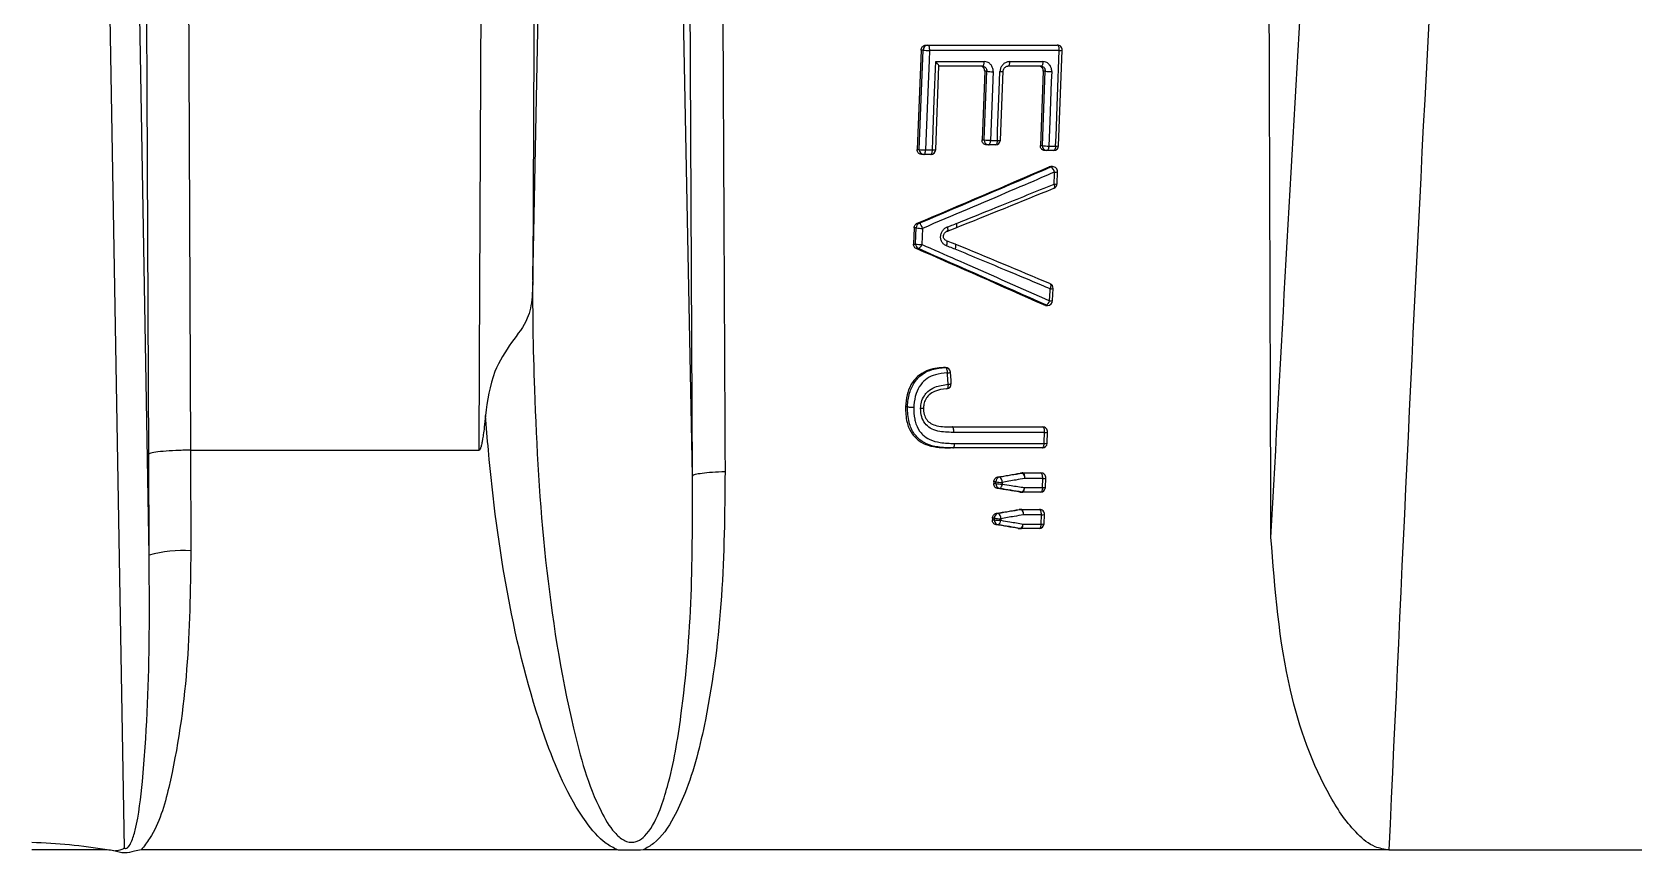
# Model space of a CAD drawing. Extents: x 8 to 113, y 1 to 87.
# Drawn here: x 49.028 to 50.633, y 20.17 to 20.993 of the extents above; entities that cross this region are included whole.
import ezdxf

# ---------------------------------------------------------------- set-up
doc = ezdxf.new("R2010")
doc.units = 0
doc.header["$MEASUREMENT"] = 0
doc.layers.add('OBJECT', color=7, linetype='CONTINUOUS')

msp = doc.modelspace()

# ---------------------------------------------------------------- linework, layer by layer
at = {"layer": 'OBJECT'}
for p, q in [((49.5655, 22.5597), (49.5297, 20.7587)), ((49.6897, 20.5486), (49.65, 22.5583)), ((49.6897, 20.5486), (49.6813, 22.1404)), ((49.0888, 22.0006), (49.12, 20.1754)), ((49.1451, 20.469), (49.1204, 21.9142)), ((49.9187, 20.9752), (49.9149, 20.8756)), ((49.9208, 20.9752), (49.9187, 20.9752)), ((49.9236, 20.9802), (49.9254, 20.9802)), ((49.9254, 20.9802), (50.0553, 20.9802)), ((50.0573, 20.9747), (49.9271, 20.9747)), ((50.0566, 20.8793), (50.0603, 20.975)), ((49.9334, 20.8754), (49.9366, 20.9592)), ((49.9335, 20.9636), (49.9821, 20.9636)), ((49.9803, 20.9591), (49.9364, 20.9591)), ((49.9825, 20.9541), (49.9799, 20.8852)), ((49.9846, 20.9541), (49.9825, 20.9541)), ((49.991, 20.9536), (49.9884, 20.8847)), ((49.9983, 20.885), (50.0009, 20.9539)), ((50.0389, 20.9591), (50.0056, 20.9591)), ((50.0075, 20.9636), (50.0409, 20.9636)), ((50.0412, 20.9541), (50.0383, 20.8794)), ((50.0403, 20.8794), (50.0432, 20.9541)), ((50.0432, 20.9541), (50.0412, 20.9541)), ((49.9149, 20.8756), (49.9169, 20.8756)), ((49.9233, 20.8751), (49.9301, 20.8751)), ((49.9799, 20.8852), (49.9819, 20.8852)), ((49.9865, 20.8802), (49.9843, 20.8802)), ((49.9933, 20.8802), (49.9865, 20.8802)), ((49.9884, 20.8847), (49.9952, 20.8847)), ((50.0383, 20.8794), (50.0403, 20.8794)), ((50.0449, 20.8744), (50.0427, 20.8744)), ((50.0516, 20.8744), (50.0449, 20.8744)), ((50.0468, 20.879), (50.0536, 20.879)), ((49.9215, 20.8706), (49.9194, 20.8706)), ((49.9284, 20.8706), (49.9215, 20.8706)), ((50.0489, 20.8581), (50.0471, 20.8581)), ((50.0506, 20.8584), (50.0488, 20.8584)), ((50.0551, 20.8412), (50.0556, 20.8532)), ((50.052, 20.8367), (50.0517, 20.8367)), ((49.9118, 20.797), (49.9112, 20.7808)), ((49.9139, 20.797), (49.9118, 20.797)), ((49.9149, 20.8016), (49.9168, 20.8016)), ((49.9202, 20.7965), (49.9196, 20.7803)), ((49.945, 20.7937), (49.9447, 20.7936)), ((49.9112, 20.7808), (49.9133, 20.7808)), ((49.9161, 20.7762), (49.914, 20.7762)), ((50.0477, 20.7411), (50.048, 20.741)), ((50.0506, 20.7241), (50.0511, 20.7362)), ((50.0417, 20.7197), (50.0439, 20.7197)), ((50.0435, 20.7193), (50.0456, 20.7193)), ((49.9431, 20.6571), (49.9413, 20.6571)), ((49.9432, 20.6571), (49.9414, 20.6571)), ((49.9432, 20.6571), (49.9431, 20.6571)), ((49.9052, 20.6177), (49.9031, 20.6177)), ((49.9052, 20.6177), (49.9052, 20.6177)), ((49.9212, 20.6168), (49.9212, 20.6168)), ((49.9498, 20.5975), (50.0405, 20.5975)), ((50.0425, 20.592), (49.9516, 20.592)), ((50.0451, 20.5812), (50.0455, 20.5923)), ((49.1451, 20.469), (49.1446, 20.5702)), ((49.1864, 20.5742), (49.1864, 20.5742)), ((49.1864, 20.5742), (49.4757, 20.5742)), ((49.1864, 20.5742), (49.1869, 20.4733)), ((49.9506, 20.5764), (49.9484, 20.5764)), ((50.0401, 20.5764), (49.9506, 20.5764)), ((49.9524, 20.5809), (50.0421, 20.5809)), ((50.0183, 20.5513), (50.0191, 20.5514)), ((50.0201, 20.5513), (50.0183, 20.5513)), ((50.0191, 20.5514), (50.0208, 20.5514)), ((50.0208, 20.5514), (50.0388, 20.5514)), ((49.9916, 20.5424), (49.9916, 20.5407)), ((49.9937, 20.5424), (49.9916, 20.5424)), ((49.9916, 20.5407), (49.9936, 20.5407)), ((49.9975, 20.5357), (49.9953, 20.5357)), ((49.9957, 20.5474), (49.9975, 20.5474)), ((50.0224, 20.5367), (50.0404, 20.5367)), ((50.0407, 20.5459), (50.0228, 20.5459)), ((50.0404, 20.5367), (50.0407, 20.5459)), ((50.0434, 20.5369), (50.0438, 20.5462)), ((50.0183, 20.5321), (50.0176, 20.5322)), ((50.0176, 20.5322), (50.0198, 20.5322)), ((50.0204, 20.5321), (50.0183, 20.5321)), ((50.0384, 20.5321), (50.0204, 20.5321)), ((49.9902, 20.506), (49.9902, 20.5044)), ((49.9923, 20.506), (49.9902, 20.506)), ((49.9902, 20.5044), (49.9922, 20.5044)), ((49.9943, 20.5109), (49.9961, 20.5109)), ((50.0169, 20.5148), (50.0176, 20.5148)), ((50.0187, 20.5148), (50.0169, 20.5148)), ((50.0176, 20.5148), (50.0194, 20.5148)), ((50.0194, 20.5148), (50.0374, 20.5148)), ((50.0393, 20.5094), (50.0214, 20.5094)), ((50.039, 20.5001), (50.0393, 20.5094)), ((50.042, 20.5004), (50.0423, 20.5096)), ((49.9961, 20.4995), (49.9939, 20.4995)), ((50.0169, 20.4956), (50.0162, 20.4957)), ((50.0162, 20.4957), (50.0184, 20.4957)), ((50.0191, 20.4956), (50.0169, 20.4956)), ((50.037, 20.4956), (50.0191, 20.4956)), ((50.021, 20.5001), (50.039, 20.5001)), ((49.1031, 20.1735), (49.0276, 20.1735)), ((49.6145, 20.1735), (49.1371, 20.1735)), ((50.3877, 20.1735), (49.6401, 20.1735)), ((50.3877, 20.1735), (50.7802, 20.1735))]:
    msp.add_line(p, q, dxfattribs=at)
at = {"layer": 'OBJECT', "flags": 128}
for points in [[(49.4757, 20.5742), (49.4761, 20.6639), (49.4777, 21.0226), (49.481, 21.7389), (49.4825, 22.0665)], [(49.5353, 22.0628), (49.5295, 20.7501), (49.5295, 20.7445)], [(49.1806, 21.9525), (49.181, 21.8628), (49.1825, 21.5041), (49.1864, 20.5742)], [(49.1446, 20.5702), (49.1411, 21.3722), (49.1387, 21.9084)], [(49.9169, 20.8756), (49.9189, 20.9259), (49.9208, 20.9752)], [(49.9271, 20.9747), (49.9267, 20.9648), (49.9252, 20.925), (49.9233, 20.8751)], [(49.9254, 20.9802), (49.9257, 20.9801), (49.9261, 20.9798), (49.9264, 20.9793), (49.9267, 20.9786), (49.9269, 20.9777), (49.927, 20.9768), (49.9271, 20.9758), (49.9271, 20.9747)], [(50.0536, 20.879), (50.054, 20.8889), (50.0555, 20.9287), (50.0573, 20.9747)], [(50.0573, 20.9747), (50.0573, 20.9758), (50.0572, 20.9768), (50.057, 20.9777), (50.0567, 20.9786), (50.0564, 20.9793), (50.0561, 20.9798), (50.0557, 20.9801), (50.0553, 20.9802)], [(49.9301, 20.8751), (49.9305, 20.8851), (49.932, 20.9249), (49.9335, 20.9636)], [(49.9803, 20.9591), (49.9806, 20.9591), (49.9809, 20.9594), (49.9812, 20.9598), (49.9815, 20.9604), (49.9817, 20.961), (49.9819, 20.9618), (49.982, 20.9627), (49.9821, 20.9636)], [(49.9819, 20.8852), (49.9833, 20.9201), (49.9846, 20.9541)], [(49.9952, 20.8847), (49.9955, 20.8947), (49.9971, 20.9345), (49.9978, 20.9536)], [(50.0075, 20.9636), (50.0074, 20.9627), (50.0073, 20.9618), (50.0071, 20.961), (50.0069, 20.9604), (50.0066, 20.9598), (50.0063, 20.9594), (50.0059, 20.9591), (50.0056, 20.9591)], [(50.0409, 20.9636), (50.0408, 20.9627), (50.0407, 20.9618), (50.0405, 20.961), (50.0403, 20.9604), (50.04, 20.9598), (50.0397, 20.9594), (50.0393, 20.9591), (50.0389, 20.9591)], [(50.0497, 20.9536), (50.0493, 20.9436), (50.0478, 20.9038), (50.0468, 20.879)], [(49.9215, 20.8706), (49.9218, 20.8707), (49.9221, 20.8709), (49.9224, 20.8713), (49.9227, 20.8719), (49.9229, 20.8726), (49.9231, 20.8734), (49.9232, 20.8742), (49.9233, 20.8751)], [(49.9284, 20.8706), (49.9287, 20.8707), (49.929, 20.8709), (49.9293, 20.8713), (49.9296, 20.8719), (49.9298, 20.8726), (49.9299, 20.8734), (49.9301, 20.8742), (49.9301, 20.8751)], [(49.9865, 20.8802), (49.9869, 20.8803), (49.9872, 20.8806), (49.9875, 20.881), (49.9878, 20.8815), (49.988, 20.8822), (49.9882, 20.883), (49.9883, 20.8838), (49.9884, 20.8847)], [(49.9952, 20.8847), (49.9951, 20.8838), (49.995, 20.883), (49.9948, 20.8822), (49.9946, 20.8815), (49.9943, 20.881), (49.994, 20.8806), (49.9936, 20.8803), (49.9933, 20.8802)], [(50.0468, 20.879), (50.0468, 20.8781), (50.0466, 20.8772), (50.0465, 20.8764), (50.0462, 20.8757), (50.0459, 20.8752), (50.0456, 20.8748), (50.0452, 20.8745), (50.0449, 20.8744)], [(50.0536, 20.879), (50.0535, 20.8781), (50.0534, 20.8772), (50.0532, 20.8764), (50.0529, 20.8757), (50.0526, 20.8752), (50.0523, 20.8748), (50.052, 20.8745), (50.0516, 20.8744)], [(50.0506, 20.8584), (50.0499, 20.8584), (50.0489, 20.8581)], [(50.0521, 20.8409), (50.0523, 20.84), (50.0525, 20.8392), (50.0526, 20.8385), (50.0526, 20.8379), (50.0525, 20.8374), (50.0523, 20.837), (50.0521, 20.8368), (50.052, 20.8367)], [(50.0521, 20.8409), (50.0525, 20.8508), (50.0526, 20.853)], [(49.9133, 20.7808), (49.9136, 20.7893), (49.9139, 20.797)], [(49.945, 20.7979), (49.9453, 20.797), (49.9454, 20.7962), (49.9455, 20.7955), (49.9455, 20.7948), (49.9454, 20.7943), (49.9452, 20.7939), (49.945, 20.7937), (49.945, 20.7937)], [(49.9539, 20.8013), (49.9541, 20.8004), (49.9543, 20.7996), (49.9544, 20.7989), (49.9544, 20.7983), (49.9544, 20.7978), (49.9542, 20.7974), (49.954, 20.7972), (49.954, 20.7971)], [(49.9443, 20.779), (49.9446, 20.78), (49.9448, 20.7809), (49.9449, 20.7818), (49.9449, 20.7826), (49.9449, 20.7833), (49.9447, 20.7838), (49.9444, 20.7841), (49.9442, 20.7841)], [(49.9529, 20.7756), (49.9533, 20.7765), (49.9535, 20.7775), (49.9536, 20.7784), (49.9537, 20.7792), (49.9536, 20.7798), (49.9534, 20.7803), (49.9531, 20.7806), (49.953, 20.7807)], [(49.5295, 20.7445), (49.5296, 20.7571), (49.5297, 20.7587)], [(50.0476, 20.7238), (50.048, 20.7338), (50.0481, 20.7359)], [(50.048, 20.741), (50.0481, 20.7409), (50.0484, 20.7406), (50.0486, 20.7401), (50.0488, 20.7395), (50.0487, 20.7387), (50.0486, 20.7378), (50.0484, 20.7369), (50.0481, 20.7359)], [(50.0439, 20.7197), (50.045, 20.7194), (50.0456, 20.7193)], [(49.9431, 20.6571), (49.9434, 20.657), (49.9438, 20.6567), (49.9441, 20.6562), (49.9444, 20.6555), (49.9447, 20.6546), (49.9449, 20.6537), (49.945, 20.6527), (49.945, 20.6516)], [(49.9458, 20.6402), (49.9451, 20.6501), (49.945, 20.6516)], [(49.949, 20.641), (49.9488, 20.6439), (49.9482, 20.6524)], [(49.9458, 20.6402), (49.9458, 20.6393), (49.9457, 20.6384), (49.9456, 20.6376), (49.9455, 20.637), (49.9453, 20.6364), (49.945, 20.636), (49.9447, 20.6358), (49.9444, 20.6357)], [(50.0425, 20.592), (50.0425, 20.5931), (50.0424, 20.5941), (50.0423, 20.595), (50.042, 20.5959), (50.0417, 20.5966), (50.0413, 20.5971), (50.0409, 20.5974), (50.0405, 20.5975)], [(50.0401, 20.5764), (50.0405, 20.5765), (50.0408, 20.5767), (50.0412, 20.5771), (50.0414, 20.5777), (50.0417, 20.5783), (50.0419, 20.5791), (50.042, 20.58), (50.0421, 20.5809)], [(50.0228, 20.5459), (50.0228, 20.5469), (50.0227, 20.5479), (50.0225, 20.5489), (50.0223, 20.5497), (50.022, 20.5504), (50.0216, 20.5509), (50.0212, 20.5513), (50.0208, 20.5514)], [(50.0407, 20.5459), (50.0407, 20.5469), (50.0406, 20.5479), (50.0405, 20.5489), (50.0402, 20.5497), (50.0399, 20.5504), (50.0396, 20.5509), (50.0392, 20.5513), (50.0388, 20.5514)], [(50.0204, 20.5321), (50.0208, 20.5322), (50.0211, 20.5325), (50.0215, 20.5329), (50.0218, 20.5334), (50.022, 20.5341), (50.0222, 20.5349), (50.0223, 20.5358), (50.0224, 20.5367)], [(50.0404, 20.5367), (50.0403, 20.5358), (50.0402, 20.5349), (50.04, 20.5341), (50.0397, 20.5334), (50.0394, 20.5329), (50.0391, 20.5325), (50.0388, 20.5322), (50.0384, 20.5321)], [(49.9987, 20.5055), (49.9987, 20.5052), (49.9987, 20.5039)], [(50.0214, 20.5094), (50.0214, 20.5104), (50.0213, 20.5114), (50.0211, 20.5124), (50.0209, 20.5132), (50.0206, 20.5139), (50.0202, 20.5144), (50.0198, 20.5147), (50.0194, 20.5148)], [(50.0393, 20.5094), (50.0393, 20.5104), (50.0392, 20.5114), (50.0391, 20.5124), (50.0388, 20.5132), (50.0385, 20.5139), (50.0382, 20.5144), (50.0378, 20.5147), (50.0374, 20.5148)], [(50.0191, 20.4956), (50.0194, 20.4957), (50.0198, 20.4959), (50.0201, 20.4963), (50.0204, 20.4969), (50.0206, 20.4976), (50.0208, 20.4984), (50.0209, 20.4992), (50.021, 20.5001)], [(50.039, 20.5001), (50.0389, 20.4992), (50.0388, 20.4984), (50.0386, 20.4976), (50.0383, 20.4969), (50.038, 20.4963), (50.0377, 20.4959), (50.0374, 20.4957), (50.037, 20.4956)]]:
    msp.add_lwpolyline(points, dxfattribs=at)
at = {"layer": 'OBJECT'}
for centre, radius, start, end in [((49.9256, 20.9754), 0.00481, 92.6194, 182.3747), ((49.9267, 21.0113), 0.0366, 260.698, 270.6371), ((50.0553, 20.9752), 0.005, 357.7948, 90), ((50.0581, 20.982), 0.00732, 263.4847, 287.3654), ((49.9905, 20.9904), 0.0369, 260.7235, 270.7753), ((49.9987, 20.9611), 0.00756, 263.3602, 287.3212), ((50.0491, 20.9908), 0.0372, 260.7612, 270.8809), ((49.9229, 20.9116), 0.0365, 260.6806, 270.6321), ((49.9217, 20.8754), 0.00481, 177.617, 267.389), ((49.9284, 20.8756), 0.005, 270, 357.7917), ((49.931, 20.8833), 0.00818, 263.5583, 286.5569), ((49.9879, 20.9218), 0.037, 260.7379, 270.7397), ((49.9867, 20.885), 0.00481, 177.6175, 267.3885), ((49.9933, 20.8852), 0.005, 270, 357.794), ((49.996, 20.8924), 0.00774, 263.5525, 286.9569), ((50.0463, 20.9164), 0.0374, 260.7756, 270.8459), ((50.0451, 20.8792), 0.00481, 177.6166, 267.3884), ((50.0516, 20.8794), 0.005, 270, 357.7948), ((50.0544, 20.8863), 0.00737, 263.5981, 287.2959), ((50.0451, 20.8515), 0.00758, 11.254, 60.4351), ((50.0506, 20.8534), 0.005, 357.7948, 90), ((50.0501, 20.8414), 0.005, 292.1593, 357.7948), ((50.0529, 20.8482), 0.00737, 263.5981, 287.2959), ((50.0534, 20.8602), 0.00732, 263.4858, 287.3641), ((49.9189, 20.7971), 0.00501, 115.3162, 181.1931), ((49.9198, 20.8332), 0.0367, 260.7104, 270.6012), ((49.9121, 20.7947), 0.00833, 12.2505, 55.7015), ((49.9192, 20.8169), 0.0366, 260.6951, 270.6376), ((49.9183, 20.7807), 0.00502, 178.8239, 244.6536), ((49.9134, 20.7819), 0.00637, 295.2184, 345.4373), ((50.0461, 20.7364), 0.005, 357.7948, 67.1497), ((50.0489, 20.7432), 0.00736, 263.5815, 287.3123), ((50.0417, 20.7253), 0.00605, 290.9742, 345.7582), ((50.0456, 20.7243), 0.005, 270, 357.7948), ((50.0484, 20.7312), 0.00739, 263.5966, 287.2532), ((49.9432, 20.6521), 0.005, 3.7904, 90), ((49.9452, 20.6576), 0.00595, 268.0992, 300.3131), ((49.944, 20.6407), 0.005, 275.4067, 3.7893), ((49.946, 20.6462), 0.00597, 268.2007, 300.2303), ((50.0405, 20.5925), 0.005, 357.7948, 90), ((50.0433, 20.5993), 0.00732, 263.4863, 287.3633), ((50.0401, 20.5814), 0.005, 270, 357.7948), ((50.0429, 20.5882), 0.00737, 263.5986, 287.2952), ((50.0208, 20.5473), 0.00411, 89.8136, 100.0694), ((50.0168, 20.5463), 0.00604, 356.3494, 56.3141), ((50.0388, 20.5464), 0.005, 357.7948, 90), ((49.9996, 20.5774), 0.0372, 260.7609, 270.7977), ((49.9985, 20.5405), 0.00488, 178.115, 258.7103), ((49.9985, 20.5426), 0.00489, 102.236, 181.8459), ((49.9996, 20.5792), 0.0373, 260.7603, 270.7777), ((49.994, 20.5423), 0.00611, 356.4424, 55.4859), ((49.9951, 20.5401), 0.00501, 299.2028, 1.1236), ((50.0174, 20.5366), 0.00497, 298.378, 1.1082), ((50.0384, 20.5371), 0.005, 270, 357.7948), ((50.0412, 20.544), 0.00738, 263.5987, 287.2948), ((50.0416, 20.5532), 0.00732, 263.4861, 287.3633), ((50.0204, 20.5362), 0.00409, 260.787, 270.055), ((49.9971, 20.5061), 0.00489, 102.0579, 181.866), ((49.9982, 20.5412), 0.0373, 260.7602, 270.7777), ((49.9971, 20.5042), 0.00489, 178.1353, 258.1126), ((49.9982, 20.5427), 0.0372, 260.7609, 270.7977), ((49.9927, 20.5059), 0.0061, 356.2619, 55.4109), ((49.9936, 20.5039), 0.00505, 298.9059, 0.4469), ((50.0154, 20.5098), 0.00603, 356.1304, 56.2691), ((50.0194, 20.5106), 0.00419, 89.9135, 99.7859), ((50.0374, 20.5098), 0.005, 357.7948, 90), ((50.0402, 20.5167), 0.00737, 263.5984, 287.2951), ((50.016, 20.5001), 0.00502, 298.1091, 0.4219), ((50.0191, 20.4998), 0.00423, 260.3532, 269.948), ((50.037, 20.5006), 0.005, 270, 357.7948), ((50.0398, 20.5075), 0.00738, 263.5987, 287.2948), ((49.1785, 20.3501), 0.1235, 86.0903, 105.6871)]:
    msp.add_arc(centre, radius, start, end, dxfattribs=at)
for centre, major_axis, ratio, start_param, end_param in [((49.1005, 20.9019), (2.6161, 0.9897), 0.141406, 4.975071, 5.028634), ((49.0989, 20.9012), (2.6205, 0.9913), 0.141406, 4.975881, 5.029352), ((49.0967, 20.875), (2.6196, 0.9305), 0.135028, 4.997352, 5.037182), ((48.9144, 20.7578), (2.6022, -0.9849), 0.141459, 1.176918, 1.230643), ((48.9125, 20.7586), (2.6077, -0.987), 0.141459, 1.176195, 1.229809), ((48.9212, 20.7756), (2.6091, -0.9289), 0.135259, 1.173015, 1.212942), ((49.0442, 20.5619), (2.5872, 0.3857), 0.063376, 5.079531, 5.088942), ((49.0435, 20.5618), (2.5917, 0.3864), 0.063376, 5.079872, 5.089267), ((48.9741, 20.5338), (2.5846, -0.3455), 0.057118, 1.162818, 1.172219), ((48.9733, 20.5339), (2.59, -0.3463), 0.057118, 1.16252, 1.171901), ((49.0435, 20.5251), (2.5837, 0.3777), 0.062209, 5.080166, 5.089586), ((49.0428, 20.525), (2.5881, 0.3784), 0.062209, 5.080502, 5.089906), ((48.9717, 20.4978), (2.5811, -0.3699), 0.061039, 1.162958, 1.172381), ((48.971, 20.4979), (2.5865, -0.3707), 0.061039, 1.16264, 1.172043), ((49.0073, 14.1602), (0.0003, 6.0211), 0.312866, 6.2325, 6.272585), ((49.0072, 12.3891), (0.0004, 7.7899), 0.327348, 6.243201, 6.245755)]:
    msp.add_ellipse(centre, major_axis=major_axis, ratio=ratio, start_param=start_param, end_param=end_param, dxfattribs=at)
for points, knots in [([(50.2694, 20.4867), (50.2685, 20.7631), (50.2664, 21.4202), (50.2641, 22.0774), (50.2628, 22.4583)], [0, 0, 0, 0, 0.420546, 1, 1, 1, 1]), ([(50.2694, 20.4867), (50.2796, 20.6725), (50.2993, 21.0344), (50.3333, 21.5768), (50.3659, 22.046), (50.3891, 22.338), (50.3981, 22.4512)], [0, 0, 0, 0, 0.285843, 0.557027, 0.828259, 1, 1, 1, 1]), ([(50.5173, 22.3857), (50.5094, 22.2803), (50.4878, 21.9963), (50.4576, 21.5352), (50.4208, 20.9009), (50.4002, 20.4495), (50.3877, 20.1735)], [0, 0, 0, 0, 0.141609, 0.381809, 0.622074, 1, 1, 1, 1]), ([(49.7146, 22.1447), (49.7149, 22.1), (49.7174, 21.5694), (49.7199, 21.0388), (49.7223, 20.5529)], [0, 0, 0, 0, 0.084293, 1, 1, 1, 1]), ([(49.9187, 20.9752), (49.9188, 20.9758), (49.9189, 20.9769), (49.9198, 20.9784), (49.921, 20.9795), (49.9224, 20.9801), (49.9232, 20.9802), (49.9236, 20.9802)], [0, 0, 0, 0, 0.215992, 0.431902, 0.648201, 0.864163, 1, 1, 1, 1]), ([(49.9366, 20.9592), (49.9366, 20.9593), (49.9367, 20.9593), (49.9364, 20.9599), (49.9357, 20.961), (49.9346, 20.9623), (49.9338, 20.9633), (49.9336, 20.9636), (49.9335, 20.9636)], [0, 0, 0, 0, 0.007547, 0.191532, 0.467867, 0.845101, 0.988443, 1, 1, 1, 1]), ([(49.9825, 20.9541), (49.9825, 20.9546), (49.9825, 20.9558), (49.9817, 20.9573), (49.9806, 20.9584), (49.9793, 20.959), (49.9784, 20.959), (49.9781, 20.9591)], [0, 0, 0, 0, 0.2156033, 0.4311854, 0.6459572, 0.859784, 1, 1, 1, 1]), ([(49.9803, 20.9591), (49.9808, 20.959), (49.9818, 20.9589), (49.9832, 20.958), (49.9841, 20.9568), (49.9846, 20.9554), (49.9846, 20.9544), (49.9846, 20.9541)], [0, 0, 0, 0, 0.212293, 0.424676, 0.637835, 0.852753, 1, 1, 1, 1]), ([(49.991, 20.9536), (49.991, 20.9543), (49.991, 20.9562), (49.9899, 20.959), (49.9879, 20.9616), (49.9852, 20.9633), (49.9831, 20.9635), (49.9821, 20.9636)], [0, 0, 0, 0, 0.1459149, 0.3598727, 0.5731758, 0.7865435, 1, 1, 1, 1]), ([(50.0075, 20.9636), (50.0068, 20.9635), (50.0051, 20.9634), (50.0024, 20.9622), (50, 20.96), (49.9983, 20.957), (49.998, 20.9547), (49.9978, 20.9536)], [0, 0, 0, 0, 0.136949, 0.352207, 0.568148, 0.784112, 1, 1, 1, 1]), ([(50.001, 20.9539), (50.001, 20.9541), (50.001, 20.955), (50.0015, 20.9564), (50.0026, 20.9578), (50.0039, 20.9587), (50.005, 20.9591), (50.0055, 20.959), (50.0056, 20.959)], [0, 0, 0, 0, 0.0947713, 0.3054679, 0.5149895, 0.7279729, 0.9550673, 1, 1, 1, 1]), ([(50.0412, 20.9541), (50.0412, 20.9546), (50.0411, 20.9558), (50.0404, 20.9573), (50.0392, 20.9584), (50.038, 20.959), (50.0371, 20.959), (50.0368, 20.9591)], [0, 0, 0, 0, 0.2158881, 0.431823, 0.6471634, 0.8615133, 1, 1, 1, 1]), ([(50.0389, 20.9591), (50.0395, 20.959), (50.0405, 20.9589), (50.0418, 20.958), (50.0427, 20.9568), (50.0432, 20.9554), (50.0432, 20.9544), (50.0432, 20.9541)], [0, 0, 0, 0, 0.2120286, 0.4245046, 0.6383292, 0.8539842, 1, 1, 1, 1]), ([(50.0497, 20.9536), (50.0497, 20.9543), (50.0497, 20.9562), (50.0486, 20.959), (50.0467, 20.9615), (50.044, 20.9633), (50.0419, 20.9635), (50.0409, 20.9636)], [0, 0, 0, 0, 0.144808, 0.359355, 0.573048, 0.786479, 1, 1, 1, 1]), ([(49.9194, 20.8706), (49.9188, 20.8707), (49.9178, 20.8708), (49.9164, 20.8716), (49.9154, 20.8729), (49.9149, 20.8743), (49.9149, 20.8752), (49.9149, 20.8756)], [0, 0, 0, 0, 0.213454, 0.426969, 0.639994, 0.853433, 1, 1, 1, 1]), ([(49.9843, 20.8802), (49.9838, 20.8803), (49.9828, 20.8804), (49.9814, 20.8812), (49.9804, 20.8825), (49.9799, 20.8839), (49.9799, 20.8848), (49.9799, 20.8852)], [0, 0, 0, 0, 0.2133701, 0.4267658, 0.6402243, 0.8541897, 1, 1, 1, 1]), ([(50.0427, 20.8744), (50.0422, 20.8745), (50.0412, 20.8746), (50.0398, 20.8755), (50.0388, 20.8767), (50.0383, 20.8781), (50.0383, 20.8791), (50.0383, 20.8794)], [0, 0, 0, 0, 0.213485, 0.426926, 0.640734, 0.855306, 1, 1, 1, 1]), ([(50.0471, 20.8581), (50.0476, 20.8583), (50.0482, 20.8585), (50.0487, 20.8584), (50.0488, 20.8584)], [0, 0, 0, 0, 0.876825, 1, 1, 1, 1]), ([(50.0526, 20.853), (50.0497, 20.8517), (50.0353, 20.8455), (49.9914, 20.8267), (49.95, 20.8091), (49.9202, 20.7965)], [0, 0, 0, 0, 0.0660046, 0.3300239, 1, 1, 1, 1]), ([(49.9539, 20.8013), (49.9568, 20.8025), (49.9716, 20.8084), (50.0044, 20.8216), (50.0341, 20.8336), (50.0521, 20.8409)], [0, 0, 0, 0, 0.089366, 0.44683, 1, 1, 1, 1]), ([(49.9118, 20.797), (49.9119, 20.7975), (49.912, 20.7987), (49.9129, 20.8002), (49.914, 20.8011), (49.9147, 20.8015), (49.9149, 20.8016)], [0, 0, 0, 0, 0.285485, 0.570863, 0.856772, 1, 1, 1, 1]), ([(49.9443, 20.779), (49.9433, 20.7795), (49.9414, 20.7804), (49.9394, 20.783), (49.9383, 20.7861), (49.9383, 20.7895), (49.9393, 20.7928), (49.9412, 20.7956), (49.9434, 20.7972), (49.9447, 20.7978), (49.945, 20.7979)], [0, 0, 0, 0, 0.135386, 0.270687, 0.406081, 0.542128, 0.678964, 0.816317, 0.953813, 1, 1, 1, 1]), ([(49.944, 20.7842), (49.9435, 20.7844), (49.9426, 20.7849), (49.9416, 20.7862), (49.9411, 20.7878), (49.9411, 20.7895), (49.9417, 20.7911), (49.9428, 20.7925), (49.9439, 20.7933), (49.9446, 20.7936), (49.9447, 20.7936)], [0, 0, 0, 0, 0.133965, 0.268228, 0.403383, 0.539985, 0.67775, 0.816054, 0.953861, 1, 1, 1, 1]), ([(49.945, 20.7979), (49.9461, 20.7983), (49.949, 20.7994), (49.952, 20.8005), (49.9539, 20.8013)], [0, 0, 0, 0, 0.347627, 1, 1, 1, 1]), ([(49.945, 20.7937), (49.9451, 20.7937), (49.9481, 20.7948), (49.9511, 20.796), (49.954, 20.7971)], [0, 0, 0, 0, 0.053899, 1, 1, 1, 1]), ([(49.914, 20.7762), (49.9135, 20.7764), (49.9126, 20.7769), (49.9116, 20.7783), (49.9112, 20.7796), (49.9112, 20.7805), (49.9112, 20.7808)], [0, 0, 0, 0, 0.282096, 0.564099, 0.84655, 1, 1, 1, 1]), ([(49.9196, 20.7803), (49.9224, 20.7791), (49.9367, 20.7728), (49.9797, 20.754), (50.0193, 20.7364), (50.0476, 20.7238)], [0, 0, 0, 0, 0.066124, 0.330632, 1, 1, 1, 1]), ([(49.953, 20.7807), (49.9524, 20.7809), (49.9495, 20.7821), (49.9465, 20.7832), (49.9442, 20.7841)], [0, 0, 0, 0, 0.224425, 1, 1, 1, 1]), ([(49.9529, 20.7756), (49.9511, 20.7763), (49.9482, 20.7775), (49.9453, 20.7786), (49.9443, 20.779)], [0, 0, 0, 0, 0.645969, 1, 1, 1, 1]), ([(50.0481, 20.7359), (50.0452, 20.7371), (50.0312, 20.743), (49.9996, 20.7562), (49.9706, 20.7683), (49.9529, 20.7756)], [0, 0, 0, 0, 0.089493, 0.447458, 1, 1, 1, 1]), ([(49.5295, 20.7445), (49.5294, 20.7388), (49.5291, 20.7245), (49.5251, 20.7038), (49.5085, 20.6832), (49.4877, 20.6506), (49.4841, 20.6239), (49.4821, 20.6088)], [0, 0, 0, 0, 0.112903, 0.281597, 0.498433, 0.715851, 1, 1, 1, 1]), ([(49.5297, 20.7587), (49.5297, 20.7587), (49.529, 20.7179), (49.5309, 20.6187), (49.5396, 20.4637), (49.562, 20.322), (49.5873, 20.2301), (49.6081, 20.1937), (49.6188, 20.1838), (49.6251, 20.1815), (49.6293, 20.1811), (49.6329, 20.1816), (49.6383, 20.1841), (49.6485, 20.1937), (49.6572, 20.2129), (49.6697, 20.2524), (49.6815, 20.3243), (49.6899, 20.4281), (49.6897, 20.509), (49.6897, 20.5486), (49.6897, 20.5486)], [0, 0, 0, 0, 0.000002, 0.125957, 0.30069, 0.475085, 0.565495, 0.591831, 0.60458, 0.610348, 0.612486, 0.61764, 0.621155, 0.630524, 0.658651, 0.682887, 0.755523, 0.877697, 0.999998, 1, 1, 1, 1]), ([(50.0435, 20.7194), (50.0433, 20.7194), (50.0427, 20.7193), (50.0421, 20.7195), (50.0417, 20.7197)], [0, 0, 0, 0, 0.311646, 1, 1, 1, 1]), ([(49.9413, 20.6571), (49.9355, 20.6565), (49.9262, 20.6555), (49.9149, 20.6484), (49.9081, 20.6399), (49.9041, 20.6292), (49.9034, 20.6217), (49.9031, 20.6177)], [0, 0, 0, 0, 0.2935195, 0.4665867, 0.639875, 0.8090893, 1, 1, 1, 1]), ([(49.9052, 20.6177), (49.9052, 20.6177), (49.9052, 20.6184), (49.9055, 20.6235), (49.907, 20.6326), (49.9124, 20.6435), (49.9204, 20.6512), (49.9309, 20.6559), (49.9387, 20.6567), (49.9431, 20.6571)], [0, 0, 0, 0, 0.000037, 0.035002, 0.246747, 0.432071, 0.606359, 0.776027, 1, 1, 1, 1]), ([(49.945, 20.6516), (49.941, 20.6513), (49.9341, 20.6506), (49.9247, 20.6465), (49.9178, 20.64), (49.9131, 20.6305), (49.9118, 20.6225), (49.9115, 20.6179), (49.9115, 20.6172)], [0, 0, 0, 0, 0.232623, 0.400034, 0.56769, 0.747055, 0.963389, 1, 1, 1, 1]), ([(49.9183, 20.6163), (49.9185, 20.6182), (49.9189, 20.6226), (49.9215, 20.6285), (49.926, 20.6339), (49.9341, 20.6387), (49.9413, 20.6396), (49.9458, 20.6402)], [0, 0, 0, 0, 0.143722, 0.317121, 0.451981, 0.652839, 1, 1, 1, 1]), ([(49.9444, 20.6357), (49.9444, 20.6357), (49.9403, 20.6353), (49.9341, 20.6344), (49.9273, 20.6305), (49.9237, 20.6263), (49.9217, 20.6218), (49.9213, 20.6183), (49.9212, 20.6168), (49.9212, 20.6168)], [0, 0, 0, 0, 0.0015025, 0.3810999, 0.5729836, 0.6982997, 0.8599812, 0.9999291, 1, 1, 1, 1]), ([(49.9031, 20.6177), (49.9033, 20.6124), (49.9035, 20.6032), (49.9087, 20.5911), (49.9162, 20.5831), (49.9297, 20.5769), (49.9407, 20.5766), (49.9484, 20.5764)], [0, 0, 0, 0, 0.212538, 0.370356, 0.529198, 0.670881, 1, 1, 1, 1]), ([(49.9052, 20.6177), (49.9055, 20.6176), (49.906, 20.6175), (49.9074, 20.6174), (49.909, 20.6172), (49.9103, 20.6172), (49.9111, 20.6172), (49.9114, 20.6172), (49.9115, 20.6172)], [0, 0, 0, 0, 0.222945, 0.445894, 0.668894, 0.89195, 0.947024, 1, 1, 1, 1]), ([(49.9506, 20.5764), (49.9455, 20.5765), (49.9365, 20.5768), (49.9243, 20.5798), (49.9165, 20.585), (49.9104, 20.5923), (49.9057, 20.6028), (49.9052, 20.6124), (49.9052, 20.6177), (49.9052, 20.6177)], [0, 0, 0, 0, 0.219447, 0.388939, 0.537073, 0.614949, 0.788306, 0.999984, 1, 1, 1, 1]), ([(49.9115, 20.6172), (49.9115, 20.6132), (49.9116, 20.6084), (49.9135, 20.6003), (49.9159, 20.5947), (49.9212, 20.5885), (49.928, 20.584), (49.9391, 20.5813), (49.9475, 20.581), (49.9524, 20.5809)], [0, 0, 0, 0, 0.179732, 0.213465, 0.380936, 0.45401, 0.594805, 0.765575, 1, 1, 1, 1]), ([(49.9183, 20.6163), (49.9184, 20.6163), (49.9189, 20.6163), (49.9197, 20.6163), (49.9208, 20.6164), (49.9215, 20.6165), (49.9217, 20.6166), (49.9213, 20.6167), (49.9212, 20.6168)], [0, 0, 0, 0, 0.0465025, 0.169059, 0.3769054, 0.5845922, 0.7922967, 1, 1, 1, 1]), ([(49.9516, 20.592), (49.9513, 20.592), (49.9459, 20.5921), (49.9378, 20.5922), (49.928, 20.5956), (49.9224, 20.6008), (49.9187, 20.6078), (49.9185, 20.6133), (49.9183, 20.6163)], [0, 0, 0, 0, 0.017527, 0.345162, 0.520112, 0.671821, 0.823315, 1, 1, 1, 1]), ([(49.9212, 20.6168), (49.9212, 20.6168), (49.9211, 20.6144), (49.9214, 20.6101), (49.9242, 20.6046), (49.9286, 20.6005), (49.9373, 20.5975), (49.945, 20.5975), (49.9498, 20.5975), (49.9498, 20.5975)], [0, 0, 0, 0, 0.000056, 0.16766, 0.30724, 0.445614, 0.612428, 0.999941, 1, 1, 1, 1]), ([(49.4821, 20.6088), (49.4818, 20.6049), (49.4811, 20.5985), (49.4801, 20.5903), (49.4792, 20.5849), (49.4785, 20.5812), (49.478, 20.5787), (49.4775, 20.5771), (49.4771, 20.576), (49.4768, 20.5752), (49.4764, 20.5747), (49.4761, 20.5743), (49.4759, 20.5742), (49.4757, 20.5742), (49.4757, 20.5742)], [0, 0, 0, 0, 0.3263402, 0.5453076, 0.6924037, 0.7914273, 0.858274, 0.9035722, 0.9345269, 0.9558633, 0.9776832, 0.9866477, 0.9957095, 1, 1, 1, 1]), ([(49.6145, 20.1735), (49.6106, 20.1755), (49.5981, 20.1822), (49.5684, 20.218), (49.5333, 20.3017), (49.5019, 20.4277), (49.4881, 20.5367), (49.4831, 20.5972), (49.4821, 20.6088)], [0, 0, 0, 0, 0.02866, 0.092922, 0.296606, 0.61078, 0.925807, 1, 1, 1, 1]), ([(49.9516, 20.592), (49.9516, 20.5925), (49.9516, 20.5936), (49.9513, 20.5952), (49.9509, 20.5965), (49.9504, 20.5974), (49.95, 20.5975), (49.9498, 20.5975)], [0, 0, 0, 0, 0.170644, 0.392761, 0.595234, 0.797609, 1, 1, 1, 1]), ([(50.0421, 20.5809), (50.0422, 20.5842), (50.0424, 20.5879), (50.0425, 20.5916), (50.0425, 20.592)], [0, 0, 0, 0, 0.892398, 1, 1, 1, 1]), ([(49.1864, 20.5742), (49.1814, 20.5741), (49.1714, 20.5739), (49.1585, 20.573), (49.149, 20.5719), (49.1456, 20.5709), (49.1447, 20.5704), (49.1446, 20.5702), (49.1446, 20.5702)], [0, 0, 0, 0, 0.2326317, 0.4652599, 0.697892, 0.9305347, 0.9644316, 1, 1, 1, 1]), ([(49.9506, 20.5764), (49.9508, 20.5764), (49.9512, 20.5765), (49.9517, 20.5774), (49.9521, 20.5785), (49.9523, 20.5797), (49.9524, 20.5805), (49.9524, 20.5809)], [0, 0, 0, 0, 0.2286342, 0.45729, 0.6858887, 0.8389158, 1, 1, 1, 1]), ([(49.7223, 20.5529), (49.7219, 20.5112), (49.7211, 20.4279), (49.7076, 20.3196), (49.6892, 20.245), (49.6705, 20.2039), (49.6568, 20.183), (49.6437, 20.1755), (49.6401, 20.1735)], [0, 0, 0, 0, 0.314357, 0.628116, 0.819717, 0.886106, 0.968884, 1, 1, 1, 1]), ([(49.6897, 20.5486), (49.6904, 20.5491), (49.6917, 20.55), (49.6989, 20.5513), (49.7092, 20.5523), (49.7179, 20.5527), (49.7223, 20.5529)], [0, 0, 0, 0, 0.249998, 0.5, 0.749996, 1, 1, 1, 1]), ([(49.9916, 20.5424), (49.9917, 20.543), (49.9919, 20.5441), (49.9927, 20.5456), (49.994, 20.5468), (49.995, 20.5472), (49.9956, 20.5473), (49.9957, 20.5474)], [0, 0, 0, 0, 0.240541, 0.481198, 0.721618, 0.961191, 1, 1, 1, 1]), ([(49.9953, 20.5357), (49.9948, 20.5359), (49.9938, 20.5361), (49.9926, 20.5372), (49.9918, 20.5386), (49.9916, 20.5398), (49.9916, 20.5405), (49.9916, 20.5407)], [0, 0, 0, 0, 0.235096, 0.470185, 0.705785, 0.942299, 1, 1, 1, 1]), ([(49.9936, 20.5407), (49.9936, 20.5411), (49.9936, 20.5417), (49.9936, 20.5423), (49.9937, 20.5424)], [0, 0, 0, 0, 0.747485, 1, 1, 1, 1]), ([(50.0228, 20.5459), (50.0197, 20.5454), (50.0122, 20.544), (50.0046, 20.5427), (50.0001, 20.5419)], [0, 0, 0, 0, 0.404647, 1, 1, 1, 1]), ([(50.0001, 20.5419), (50.0001, 20.5418), (50.0001, 20.5412), (50.0001, 20.5406), (50.0001, 20.5402)], [0, 0, 0, 0, 0.252013, 1, 1, 1, 1]), ([(50.0001, 20.5402), (50.0031, 20.5397), (50.0106, 20.5385), (50.018, 20.5374), (50.0224, 20.5367)], [0, 0, 0, 0, 0.406511, 1, 1, 1, 1]), ([(49.9902, 20.506), (49.9903, 20.5065), (49.9905, 20.5077), (49.9913, 20.5092), (49.9926, 20.5103), (49.9936, 20.5108), (49.9942, 20.5109), (49.9943, 20.5109)], [0, 0, 0, 0, 0.240157, 0.480272, 0.720164, 0.959103, 1, 1, 1, 1]), ([(49.9939, 20.4995), (49.9934, 20.4996), (49.9924, 20.4999), (49.9912, 20.5009), (49.9904, 20.5024), (49.9902, 20.5036), (49.9902, 20.5043), (49.9902, 20.5044)], [0, 0, 0, 0, 0.236793, 0.473502, 0.710792, 0.948914, 1, 1, 1, 1]), ([(49.9922, 20.5044), (49.9922, 20.5048), (49.9922, 20.5053), (49.9922, 20.5059), (49.9923, 20.506)], [0, 0, 0, 0, 0.79375, 1, 1, 1, 1]), ([(50.0214, 20.5094), (50.0183, 20.5088), (50.0108, 20.5075), (50.0032, 20.5063), (49.9987, 20.5055)], [0, 0, 0, 0, 0.40497, 1, 1, 1, 1]), ([(49.9987, 20.5039), (50.0017, 20.5034), (50.0092, 20.5021), (50.0166, 20.5009), (50.021, 20.5001)], [0, 0, 0, 0, 0.405468, 1, 1, 1, 1]), ([(49.1869, 20.4733), (49.1863, 20.4337), (49.1851, 20.354), (49.1714, 20.2578), (49.1542, 20.1955), (49.14, 20.1773), (49.1371, 20.1735)], [0, 0, 0, 0, 0.385957, 0.77629, 0.953628, 1, 1, 1, 1]), ([(50.3877, 20.1735), (50.383, 20.1742), (50.3713, 20.1761), (50.3499, 20.1939), (50.3163, 20.2435), (50.2805, 20.3439), (50.2734, 20.435), (50.2694, 20.4867)], [0, 0, 0, 0, 0.045593, 0.113299, 0.251185, 0.574906, 1, 1, 1, 1]), ([(49.12, 20.1754), (49.1203, 20.1753), (49.1209, 20.175), (49.1217, 20.1751), (49.1225, 20.1753), (49.1234, 20.1757), (49.1253, 20.1775), (49.1284, 20.1835), (49.1344, 20.2051), (49.1381, 20.2373), (49.144, 20.3112), (49.1457, 20.387), (49.1452, 20.4511), (49.1451, 20.469)], [0, 0, 0, 0, 0.003337, 0.006696, 0.007062, 0.011346, 0.015911, 0.033699, 0.076164, 0.24036, 0.356313, 0.820344, 1, 1, 1, 1]), ([(49.1096, 20.1727), (49.1117, 20.1728), (49.1153, 20.173), (49.1187, 20.1745), (49.1199, 20.1754), (49.12, 20.1754)], [0, 0, 0, 0, 0.585202, 0.97567, 1, 1, 1, 1]), ([(49.1371, 20.1735), (49.1348, 20.1731), (49.1293, 20.172), (49.1201, 20.1695), (49.1132, 20.1716), (49.1096, 20.1727)], [0, 0, 0, 0, 0.245298, 0.604123, 1, 1, 1, 1]), ([(49.6401, 20.1735), (49.6329, 20.1733), (49.6244, 20.173), (49.6159, 20.1734), (49.6145, 20.1735)], [0, 0, 0, 0, 0.841368, 1, 1, 1, 1])]:
    msp.add_open_spline(points, degree=3, knots=knots, dxfattribs=at)

doc.saveas('drawing.dxf')
